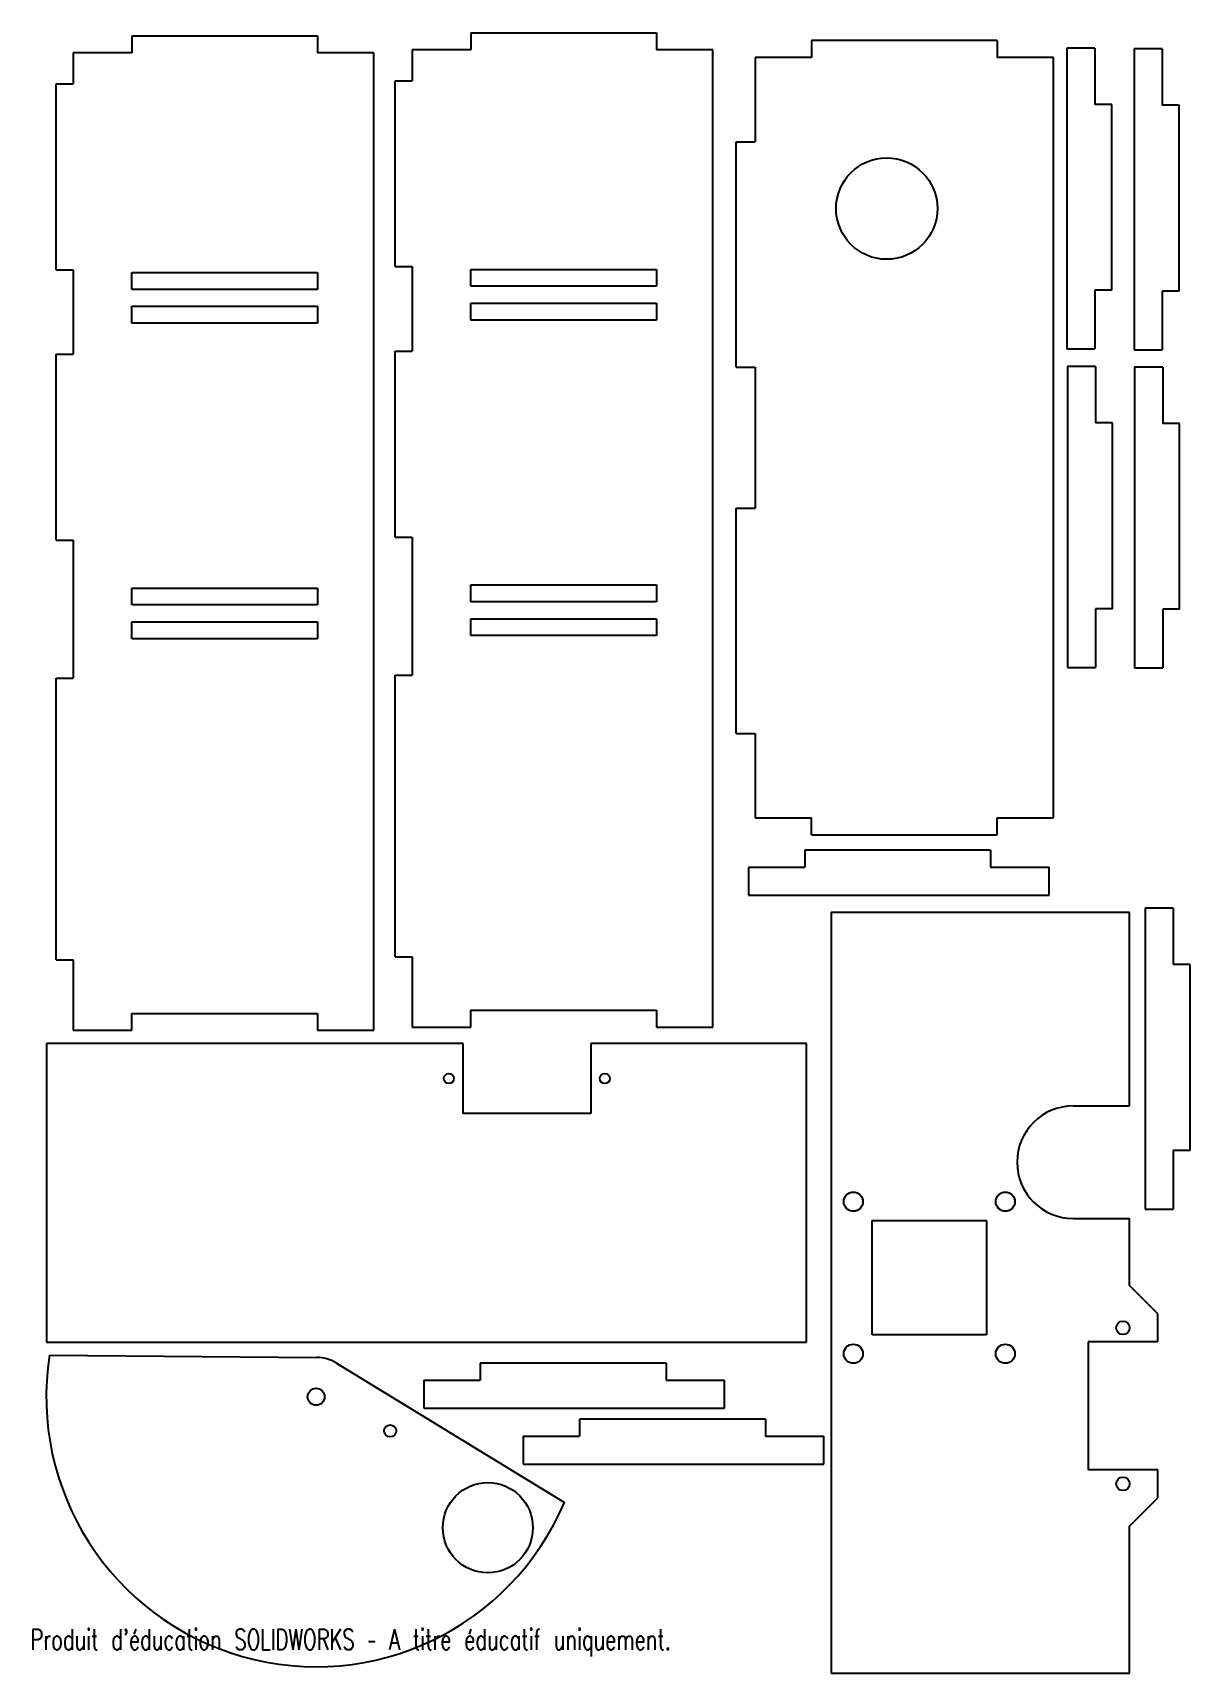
# Model space of a CAD drawing. Header units: millimetres. Extents: x 0 to 206, y 2 to 294.
import ezdxf

# ---------------------------------------------------------------- set-up
doc = ezdxf.new("R2010")
doc.units = ezdxf.units.MM
doc.styles.add('SLDTEXTSTYLE0', font='TXT', dxfattribs={"width": 0.7, "bigfont": 'bigfont'})

msp = doc.modelspace()

# ---------------------------------------------------------------- linework, layer by layer
at = {"color": 7, "linetype": 'Continuous', "lineweight": 25}
for p, q in [((18.01, 292.95), (18.01, 289.95)), ((18.01, 292.95), (51.01, 292.95)), ((51.01, 292.95), (51.01, 289.95)), ((78.22, 293.5), (78.22, 290.5)), ((78.22, 293.5), (111.22, 293.5)), ((111.22, 293.5), (111.22, 290.5)), ((138.75, 292.14), (138.75, 289.14)), ((171.75, 292.14), (138.75, 292.14)), ((171.75, 292.14), (171.75, 289.14)), ((7.61, 289.95), (7.61, 284.45)), ((18.01, 289.95), (7.61, 289.95)), ((61.01, 289.95), (51.01, 289.95)), ((61.01, 116.45), (61.01, 289.95)), ((67.82, 290.5), (67.82, 285)), ((78.22, 290.5), (67.82, 290.5)), ((121.22, 290.5), (111.22, 290.5)), ((121.22, 117), (121.22, 290.5)), ((138.75, 289.14), (128.75, 289.14)), ((128.75, 289.14), (128.75, 274.14)), ((181.75, 289.14), (171.75, 289.14)), ((181.75, 154.14), (181.75, 289.14)), ((189.1, 290.8), (184.1, 290.8)), ((184.1, 290.8), (184.1, 237.4)), ((189.1, 290.8), (189.1, 280.8)), ((201.04, 290.65), (196.04, 290.65)), ((196.04, 290.65), (196.04, 237.25)), ((201.04, 290.65), (201.04, 280.65)), ((4.61, 251.45), (4.61, 284.45)), ((4.61, 284.45), (7.61, 284.45)), ((64.82, 252), (64.82, 285)), ((64.82, 285), (67.82, 285)), ((192.1, 280.8), (189.1, 280.8)), ((192.1, 247.8), (192.1, 280.8)), ((204.04, 280.65), (201.04, 280.65)), ((204.04, 247.65), (204.04, 280.65)), ((125.35, 234.14), (125.35, 274.14)), ((125.35, 274.14), (128.75, 274.14)), ((4.61, 251.45), (7.61, 251.45)), ((7.61, 251.45), (7.61, 236.45)), ((18.01, 250.95), (51.01, 250.95)), ((18.01, 247.95), (18.01, 250.95)), ((51.01, 250.95), (51.01, 247.95)), ((64.82, 252), (67.82, 252)), ((67.82, 252), (67.82, 237)), ((78.22, 251.5), (111.22, 251.5)), ((78.22, 248.5), (78.22, 251.5)), ((111.22, 251.5), (111.22, 248.5)), ((51.01, 247.95), (18.01, 247.95)), ((111.22, 248.5), (78.22, 248.5)), ((192.1, 247.8), (189.1, 247.8)), ((189.1, 247.8), (189.1, 237.4)), ((204.04, 247.65), (201.04, 247.65)), ((201.04, 247.65), (201.04, 237.25)), ((18.01, 244.95), (51.01, 244.95)), ((18.01, 241.95), (18.01, 244.95)), ((51.01, 244.95), (51.01, 241.95)), ((78.22, 245.5), (111.22, 245.5)), ((78.22, 242.5), (78.22, 245.5)), ((111.22, 245.5), (111.22, 242.5)), ((51.01, 241.95), (18.01, 241.95)), ((111.22, 242.5), (78.22, 242.5)), ((4.61, 203.45), (4.61, 236.45)), ((4.61, 236.45), (7.61, 236.45)), ((64.82, 204), (64.82, 237)), ((64.82, 237), (67.82, 237)), ((184.1, 237.4), (189.1, 237.4)), ((196.04, 237.25), (201.04, 237.25)), ((125.35, 234.14), (128.75, 234.14)), ((128.75, 234.14), (128.75, 209.14)), ((189.2, 234.25), (184.2, 234.25)), ((184.2, 234.25), (184.2, 180.85)), ((189.2, 234.25), (189.2, 224.25)), ((201.13, 234.17), (196.13, 234.17)), ((196.13, 234.17), (196.13, 180.77)), ((201.13, 234.17), (201.13, 224.17)), ((192.2, 224.25), (189.2, 224.25)), ((192.2, 191.25), (192.2, 224.25)), ((204.13, 224.17), (201.13, 224.17)), ((204.13, 191.17), (204.13, 224.17)), ((125.35, 169.14), (125.35, 209.14)), ((125.35, 209.14), (128.75, 209.14)), ((64.82, 204), (67.82, 204)), ((67.82, 204), (67.82, 179.5)), ((4.61, 203.45), (7.61, 203.45)), ((7.61, 203.45), (7.61, 178.95)), ((78.22, 195.5), (111.22, 195.5)), ((78.22, 192.5), (78.22, 195.5)), ((111.22, 195.5), (111.22, 192.5)), ((18.01, 194.95), (51.01, 194.95)), ((18.01, 191.95), (18.01, 194.95)), ((51.01, 194.95), (51.01, 191.95)), ((111.22, 192.5), (78.22, 192.5)), ((51.01, 191.95), (18.01, 191.95)), ((78.22, 189.5), (111.22, 189.5)), ((78.22, 186.5), (78.22, 189.5)), ((111.22, 189.5), (111.22, 186.5)), ((192.2, 191.25), (189.2, 191.25)), ((189.2, 191.25), (189.2, 180.85)), ((204.13, 191.17), (201.13, 191.17)), ((201.13, 191.17), (201.13, 180.77)), ((18.01, 188.95), (51.01, 188.95)), ((18.01, 185.95), (18.01, 188.95)), ((51.01, 188.95), (51.01, 185.95)), ((111.22, 186.5), (78.22, 186.5)), ((51.01, 185.95), (18.01, 185.95)), ((184.2, 180.85), (189.2, 180.85)), ((196.13, 180.77), (201.13, 180.77)), ((4.61, 128.95), (4.61, 178.95)), ((4.61, 178.95), (7.61, 178.95)), ((64.82, 129.5), (64.82, 179.5)), ((64.82, 179.5), (67.82, 179.5)), ((125.35, 169.14), (128.75, 169.14)), ((128.75, 169.14), (128.75, 154.14)), ((128.75, 154.14), (138.75, 154.14)), ((138.75, 151.14), (138.75, 154.14)), ((171.75, 151.14), (171.75, 154.14)), ((171.75, 154.14), (181.75, 154.14)), ((138.75, 151.14), (171.75, 151.14)), ((137.54, 148.4), (137.54, 145.4)), ((170.54, 148.4), (137.54, 148.4)), ((170.54, 148.4), (170.54, 145.4)), ((127.54, 145.4), (127.54, 140.4)), ((127.54, 145.4), (137.54, 145.4)), ((170.54, 145.4), (180.94, 145.4)), ((180.94, 140.4), (180.94, 145.4)), ((127.54, 140.4), (180.94, 140.4)), ((142.26, 137.33), (142.26, 2.33)), ((195.26, 137.33), (142.26, 137.33)), ((195.26, 103.03), (195.26, 137.33)), ((203.01, 138.11), (198.01, 138.11)), ((198.01, 138.11), (198.01, 84.71)), ((203.01, 138.11), (203.01, 128.11)), ((4.61, 128.95), (7.61, 128.95)), ((7.61, 128.95), (7.61, 116.45)), ((64.82, 129.5), (67.82, 129.5)), ((67.82, 129.5), (67.82, 117)), ((206.01, 128.11), (203.01, 128.11)), ((206.01, 95.11), (206.01, 128.11)), ((18.01, 119.45), (51.01, 119.45)), ((18.01, 116.45), (18.01, 119.45)), ((51.01, 119.45), (51.01, 116.45)), ((78.22, 120), (111.22, 120)), ((78.22, 117), (78.22, 120)), ((111.22, 120), (111.22, 117)), ((67.82, 117), (78.22, 117)), ((111.22, 117), (121.22, 117)), ((2.85, 114.07), (2.85, 61.07)), ((76.85, 114.07), (2.85, 114.07)), ((7.61, 116.45), (18.01, 116.45)), ((51.01, 116.45), (61.01, 116.45)), ((76.85, 101.67), (76.85, 114.07)), ((99.55, 114.07), (99.55, 101.67)), ((137.85, 114.07), (99.55, 114.07)), ((137.85, 61.07), (137.85, 114.07)), ((185.26, 103.03), (195.26, 103.03)), ((99.55, 101.67), (76.85, 101.67)), ((206.01, 95.11), (203.01, 95.11)), ((203.01, 95.11), (203.01, 84.71)), ((198.01, 84.71), (203.01, 84.71)), ((149.52, 82.69), (169.84, 82.69)), ((149.52, 62.37), (149.52, 82.69)), ((169.84, 82.69), (169.84, 62.37)), ((185.26, 83.03), (195.26, 83.03)), ((195.26, 71.13), (195.26, 83.03)), ((200.26, 66.13), (195.26, 71.13)), ((200.26, 61.13), (200.26, 66.13)), ((169.84, 62.37), (149.52, 62.37)), ((2.85, 61.07), (137.85, 61.07)), ((3.39, 58.75), (50.8, 58.39)), ((200.26, 61.13), (187.86, 61.13)), ((187.86, 61.13), (187.86, 38.43)), ((54.4, 57.37), (94.85, 32.65)), ((79.92, 57.36), (79.92, 54.36)), ((112.92, 57.36), (79.92, 57.36)), ((112.92, 57.36), (112.92, 54.36)), ((69.92, 54.36), (69.92, 49.36)), ((69.92, 54.36), (79.92, 54.36)), ((112.92, 54.36), (123.32, 54.36)), ((123.32, 49.36), (123.32, 54.36)), ((69.92, 49.36), (123.32, 49.36)), ((97.55, 47.42), (97.55, 44.42)), ((130.55, 47.42), (97.55, 47.42)), ((130.55, 47.42), (130.55, 44.42)), ((87.55, 44.42), (87.55, 39.42)), ((87.55, 44.42), (97.55, 44.42)), ((130.55, 44.42), (140.95, 44.42)), ((140.95, 39.42), (140.95, 44.42)), ((87.55, 39.42), (140.95, 39.42)), ((200.26, 38.43), (187.86, 38.43)), ((200.26, 33.43), (200.26, 38.43)), ((195.26, 28.43), (200.26, 33.43)), ((195.26, 2.33), (195.26, 28.43)), ((142.26, 2.33), (195.26, 2.33))]:
    msp.add_line(p, q, dxfattribs=at)
for centre, radius in [((152.11, 262.3), 9), ((74.35, 107.87), 0.9), ((102.05, 107.87), 0.9), ((146.18, 86.03), 1.7), ((173.18, 86.03), 1.7), ((194.06, 63.63), 1.2), ((146.18, 59.03), 1.7), ((173.18, 59.03), 1.7), ((50.75, 51.39), 1.5), ((63.92, 45.33), 1.07), ((81.26, 28.15), 8), ((194.06, 35.93), 1.2)]:
    msp.add_circle(centre, radius, dxfattribs=at)
for centre, radius, start, end in [((185.26, 93.03), 10, 90, 180), ((185.26, 93.03), 10, 180, 270), ((50.75, 51.39), 47.92, 171.1683, 336.969), ((50.75, 51.39), 7, 58.5694, 89.5678)]:
    msp.add_arc(centre, radius, start, end, dxfattribs=at)

# ---------------------------------------------------------------- texts
at = {"color": 7, "linetype": 'Continuous', "insert": (0, 10.13), "char_height": 3.633, "attachment_point": 1, "style": 'SLDTEXTSTYLE0'}
msp.add_mtext("Produit d'éducation SOLIDWORKS – A titre éducatif uniquement.", dxfattribs=at)

doc.saveas('drawing.dxf')
